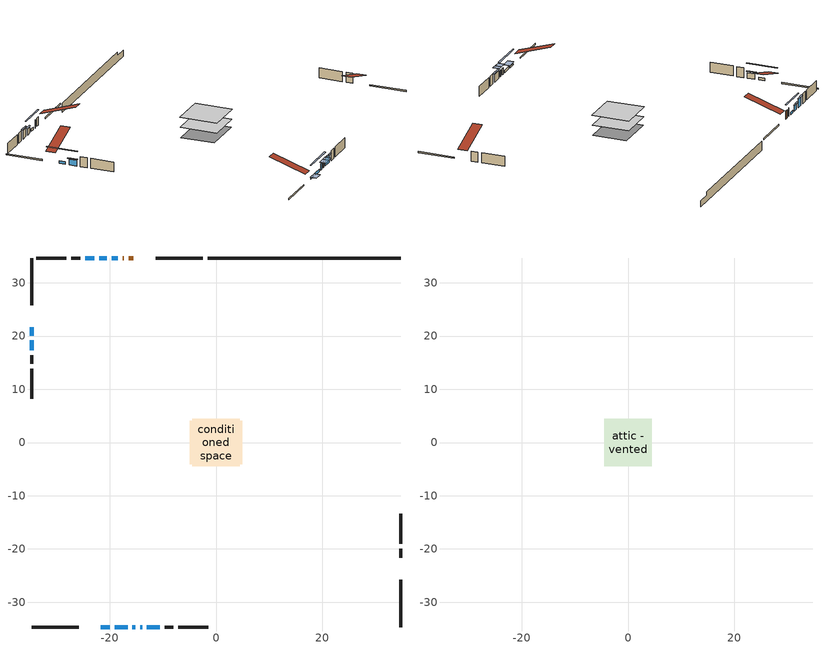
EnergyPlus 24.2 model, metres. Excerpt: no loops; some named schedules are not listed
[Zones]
conditioned space
 floor adiabatic (AdiabaticFloorConstruction): -4.51,-4.51 -4.51,4.51 4.51,4.51 4.51,-4.51 z0.74
 floor foundation (Slab1 construction): -4.95,-4.1 -4.95,4.1 4.95,4.1 4.95,-4.1 z-1.52
 wall outside (RimJoist1 construction): -2.48,34.66 -11.35,34.66 / -34.66,-34.66 -25.79,-34.66 / -34.66,34.66 -34.66,25.79 / 34.66,-34.66 34.66,-25.79 z0.74:1.04
 wall outside (AdiabaticWallConstruction 1): -15.52,34.66 -16.4,34.66 / -17.33,34.66 -17.5,34.66 z0.74:2.77
 wall outside (AdiabaticWallConstruction): -21.62,-34.66 -19.94,-34.66 z0.74:1.05; -18.42,34.66 -19.62,34.66 / -34.66,21.62 -34.66,20.09 / -19.01,-34.66 -16.62,-34.66 z0.74:1.35; -15.69,-34.66 -15.18,-34.66 / -14.26,-34.66 -13.9,-34.66 z0.74:2.34; -20.55,34.66 -21.92,34.66 / -34.66,19.16 -34.66,17.33 z0.74:2.11; -22.85,34.66 -24.6,34.66 z0.74:2.82; -12.97,-34.66 -10.58,-34.66 z0.74:2.57
 wall outside (Wall1 construction): -25.53,34.66 -27.16,34.66 / -9.65,-34.66 -8.03,-34.66 / -34.66,16.41 -34.66,14.78 / 34.66,-21.62 34.66,-19.99 z0.74:3.18
 wall outside (Wall2 construction): -28.09,34.66 -33.73,34.66 / -7.1,-34.66 -1.45,-34.66 / -34.66,13.85 -34.66,8.21 / 34.66,-19.06 34.66,-13.42 z0.74:3.18
 wall foundation (FoundationWall1 construction): -1.55,34.66,-1.52 -1.55,34.66,0.74 31.04,34.66,0.74 31.04,34.66,-0.12 34.66,34.66,-0.12 34.66,34.66,-1.52
 window (WindowConstruction 4): -21.62,-34.66 -19.94,-34.66 z0.74:1.04
 window (WindowConstruction 7): -18.42,34.66 -19.62,34.66 z0.74:1.35
 window (WindowConstruction 8): -34.66,21.62 -34.66,20.09 z0.74:1.35
 window (WindowConstruction 9): -19.01,-34.66 -16.62,-34.66 z0.74:1.35
 window (WindowConstruction 5): -15.69,-34.66 -15.18,-34.66 z0.74:2.34
 window (WindowConstruction 6): -14.25,-34.66 -13.9,-34.66 z0.74:2.34
 window (WindowConstruction): -20.55,34.66 -21.92,34.66 z0.74:2.11
 window (WindowConstruction 1): -22.85,34.66 -24.6,34.66 z0.74:2.82
 window (WindowConstruction 2): -34.66,19.16 -34.66,17.33 z0.74:2.11
 window (WindowConstruction 3): -12.97,-34.66 -10.58,-34.66 z0.74:2.57
 door (Door): -15.52,34.66 -16.4,34.66 z0.74:2.77
 door (Door 1): -17.33,34.66 -17.5,34.66 z0.74:2.77
 ceiling adiabatic (AdiabaticFloorConstruction): 4.51,-4.51 4.51,4.51 -4.51,4.51 -4.51,-4.51 z0.74
attic - vented
 floor to conditioned space (Floor1 construction Reversed): -4.51,-4.51 -4.51,4.51 4.51,4.51 4.51,-4.51 z3.18
 roof outside (Roof1 construction): -14.59,34.66,3.18 -14.59,25.88,6.1 -12.28,25.88,6.1 -12.28,34.66,3.18; -22.55,-34.66,3.18 -22.55,-25.88,6.1 -24.86,-25.88,6.1 -24.86,-34.66,3.18; -34.66,22.55,3.18 -25.88,22.55,6.1 -25.88,24.86,6.1 -34.66,24.86,3.18; 34.66,-22.55,3.18 25.88,-22.55,6.1 25.88,-24.86,6.1 34.66,-24.86,3.18
shading: -19.64,-34.66 -21.92,-34.66 -21.92,-36.18 -19.64,-36.18 z1.34; -22.67,34.66 -15.37,34.66 -15.37,34.96 -22.67,34.96 z4.4; -34.66,17.04 -34.66,24.67 -34.96,24.67 -34.96,17.04 z4.4; -13.57,-34.66 -22.06,-34.66 -22.06,-34.96 -13.57,-34.96 z4.4; -14.57,-34.66 -16.3,-34.66 -16.3,-36.18 -14.57,-36.18 z2.95; -13.29,-34.66 -14.86,-34.66 -14.86,-36.18 -13.29,-36.18 z2.95; -22.22,34.66 -20.25,34.66 -20.25,34.96 -22.22,34.96 z2.41; -24.9,34.66 -22.55,34.66 -22.55,34.96 -24.9,34.96 z3.12; -34.66,17.04 -34.66,19.46 -34.96,19.46 -34.96,17.04 z2.41; -10.28,-34.66 -13.27,-34.66 -13.27,-34.96 -10.28,-34.96 z2.87
[Building]
Building 1: Terrain=Suburbs
[Site:Location]
Montreal Intl AP_QC: Latitude {deg}=45.47; Longitude {deg}=-73.74; Time Zone {hr}=-5; Elevation {m}=36; Keep Site Location Information=Yes
[Site:GroundTemperature:Shallow]
2.07863, -0.316383, -0.508184, 0.628371, 5.19101, 9.73239, 13.6695, 16.1636, 16.3755, 14.347, 10.5102, 6.10817
[Site:WaterMainsTemperature]
Calculation Method=Schedule; Temperature Schedule=mains temperature schedule
[Material] Roughness=Rough; Thermal Absorptance=0.9
Name | Thickness {m} | Conductivity {W/m-K} | Density {kg/m3} | Specific Heat {J/kg-K} | Solar Absorptance | Visible Absorptance
asphalt or fiberglass shingles | 0.00635 | 0.162714 | 1121.4 | 1465.45 | 0.4 | 0.4
ceiling loosefill ins | 0.0846667 | 0.0480833 | 16.02 | 1046.75 | 0.7 | 0.7
ceiling stud and cavity | 0.1397 | 0.0936684 | 65.682 | 1177.47 | 0.7 | 0.7
concrete 4.0 in. | 0.1016 | 1.803125 | 2242.8 | 837.4 | 0.7 | 0.7
concrete 8.0 in. | 0.2032 | 1.803125 | 2242.8 | 837.4 | 0.7 | 0.7
door material | 0.04445 | 0.20624 | 512.64 | 1214.23 | 0.7 | 0.7
door material 1 | 0.04445 | 0.053851 | 512.64 | 1214.23 | 0.7 | 0.7
exterior vertical ins | 0.0301356 | 0.029427 | 32.04 | 1214.23 | 0.7 | 0.7
floor covering | 0.0127 | 0.0433444 | 54.468 | 1339.84 | 0.6 | 0.6
floor rigid ins; wall rigid ins 1 | 0.512978 | 0.029427 | 32.04 | 1214.23 | 0.7 | 0.7
floor stud and cavity | 0.1397 | 1.75129 | 37.0049 | 1207.88 | 0.7 | 0.7
furniture material conditioned space 1 | 0.1524 | 0.115458 | 640.8 | 1214.23 | 0.6 | 0.6
gypsum board | 0.0127 | 0.160291 | 801 | 837.4 | 0.6 | 0.6
gypsum board 1 | 0.0127 | 0.160291 | 801 | 837.4 | 0.7 | 0.7
osb sheathing 0.5 in. | 0.0127 | 0.115458 | 512.64 | 1214.23 | 0.7 | 0.7
osb sheathing 0.75 in. | 0.01905 | 0.115458 | 512.64 | 1214.23 | 0.7 | 0.7
osb sheathing 2.0 in. | 0.0508 | 0.115458 | 512.64 | 1214.23 | 0.7 | 0.7
rim joist rigid ins; wall rigid ins | 0.051816 | 0.029427 | 32.04 | 1214.23 | 0.7 | 0.7
rim joist stud and cavity | 0.0508 | 0.0402607 | 125.044 | 1163.47 | 0.6 | 0.6
wall stud and cavity | 0.1397 | 0.505367 | 139.0536 | 1170.24 | 0.7 | 0.7
wall stud and cavity 1 | 0.1397 | 0.223492 | 139.0536 | 1170.24 | 0.7 | 0.7
wall stud and cavity 2 | 0.0889 | 0.380278 | 52.3479 | 1209.89 | 0.7 | 0.7
wall stud and cavity 3 | 0.0889 | 0.391764 | 83.0341 | 1211.67 | 0.7 | 0.7
wood siding | 0.0254 | 0.102417 | 544.68 | 1172.36 | 0.4 | 0.4
wood siding 1; wood siding 2; wood siding 3 | 0.0254 | 0.102417 | 544.68 | 1172.36 | 0.7 | 0.7
[WindowMaterial:SimpleGlazingSystem]
Name | U-Factor {W/m2-K} | Solar Heat Gain Coefficient
WindowMaterial | 2.92303 | 0.62
WindowMaterial 1 | 2.89521 | 0.66
WindowMaterial 2 | 2.91111 | 0.64
WindowMaterial 3 | 2.91963 | 0.62
WindowMaterial 4 | 3.06271 | 0.54
WindowMaterial 5 | 2.98038 | 0.61
WindowMaterial 6 | 3.11609 | 0.41
WindowMaterial 7 | 2.76916 | 0.49
WindowMaterial 8 | 4.863207 | 0.64
WindowMaterial 9 | 2.986628 | 0.53
[Construction]
AdiabaticFloorConstruction: floor stud and cavity, floor rigid ins, osb sheathing 0.75 in., floor covering
AdiabaticWallConstruction: wood siding 2, wall rigid ins 1, wall stud and cavity 2, gypsum board
AdiabaticWallConstruction 1: wood siding 3, wall rigid ins 1, wall stud and cavity 2, gypsum board
Door: door material
Door 1: door material 1
Floor1 construction Reversed: gypsum board, ceiling stud and cavity, ceiling loosefill ins
FoundationWall1 construction: concrete 8.0 in., gypsum board 1
furniture construction conditioned space 1: furniture material conditioned space 1
PartitionWallConstruction: gypsum board, wall stud and cavity 3, gypsum board
RimJoist1 construction: wood siding 1, rim joist rigid ins, osb sheathing 2.0 in., rim joist stud and cavity
Roof1 construction: asphalt or fiberglass shingles
Slab1 construction: concrete 4.0 in.
Wall1 construction: wood siding, wall rigid ins, osb sheathing 0.5 in., wall stud and cavity, gypsum board
Wall2 construction: wood siding, wall rigid ins, osb sheathing 0.5 in., wall stud and cavity 1, gypsum board
WindowConstruction: WindowMaterial
WindowConstruction 1: WindowMaterial 1
WindowConstruction 2: WindowMaterial 2
WindowConstruction 3: WindowMaterial 3
WindowConstruction 4: WindowMaterial 4
WindowConstruction 5: WindowMaterial 5
WindowConstruction 6: WindowMaterial 6
WindowConstruction 7: WindowMaterial 7
WindowConstruction 8: WindowMaterial 8
WindowConstruction 9: WindowMaterial 9
[Zone] Multiplier=1; Part of Total Floor Area=Yes
Name | Volume {m3}
attic - vented | 38.5854
conditioned space | 403.5
[Space]
Name | Zone | Volume {m3}
attic - vented 1 | attic - vented | 38.5854
conditioned space 1 | conditioned space | 403.5
[ZoneInfiltration:EffectiveLeakageArea]
infil attic - vented 1: Zone or Space=attic - vented 1; Schedule=Always On Discrete; Effective Air Leakage Area {cm2}=3249.2; Stack Coefficient=0.00020348; Wind Coefficient=9.63786e-06
[ZoneMixing]
whole house fan mix: Zone or Space=attic - vented; Schedule=Always On Continuous; Design Flow Rate Calculation Method=Flow/Zone; Design Flow Rate {m3/s}=0; Source Zone or Space=conditioned space
[SurfaceProperty:ExposedFoundationPerimeter]
Slab1: Exposed Perimeter Calculation Method=TotalExposedPerimeter; Total Exposed Perimeter {m}=36.211
[InternalMass] Zone or ZoneList=conditioned space; Space or SpaceList=conditioned space 1
Name | Construction | Surface Area {m2}
furniture mass conditioned space 1 | furniture construction conditioned space 1 | 64.972
partition wall mass | PartitionWallConstruction | 162.43
[Lights]
interior lighting: Zone or ZoneList or Space or SpaceList=conditioned space 1; Schedule=interior lighting schedule; Design Level Calculation Method=LightingLevel; Lighting Level {W}=343.2; Return Air Fraction=0; Fraction Radiant=0.6; Fraction Visible=0.2; Fraction Replaceable=1
[People]
occupants: Zone or ZoneList or Space or SpaceList=conditioned space 1; Number of People Schedule=occupants schedule; Number of People Calculation Method=People; Number of People=3; Fraction Radiant=0.314171; Sensible Heat Fraction=0.56303; Activity Level Schedule=occupants activity schedule; Carbon Dioxide Generation Rate {m3/s-W}=0; Enable ASHRAE 55 Comfort Warnings=No; Mean Radiant Temperature Calculation Type=EnclosureAveraged
[ElectricEquipment] Zone or ZoneList or Space or SpaceList=conditioned space 1; Design Level Calculation Method=EquipmentLevel
Name | Schedule | Design Level {W} | Fraction Latent | Fraction Radiant | Fraction Lost
clothes dryer | clothes dryer schedule | 140.772 | 0.015 | 0.081 | 0.85
clothes washer | clothes washer schedule | 32.1985 | 0.03 | 0.162 | 0.7
cooking range | cooking range schedule | 215.147 | 0.08 | 0.432 | 0.2
dishwasher | dishwasher schedule | 66.8632 | 0.3 | 0.18 | 0.4
fridge | fridge schedule | 72.9452 | 0 | 0.6 | 0
mech vent bath fan 0 | mech vent bath fan 0 schedule | 50.2 | 0 | 0 | 1
mech vent bath fan 1 | mech vent bath fan 1 schedule | 50.2 | 0 | 0 | 1
mech vent house fan | mech vent house fan schedule | 29.6633 | 0 | 0 | 0.5
mech vent house fan cfis | mech vent house fan cfis schedule | 0 | 0 | 0 | 0
mech vent range fan 0 | mech vent range fan 0 schedule | 57 | 0 | 0 | 1
misc plug loads | misc plug loads schedule | 494.7 | 0.045 | 0.513 | 0.1
whole house fan | Always On Discrete | 0 | 0 | 0 | 1
[OtherEquipment] Zone or ZoneList or Space or SpaceList=conditioned space 1; Design Level Calculation Method=EquipmentLevel
Name | Fuel Type | Schedule | Design Level {W} | Fraction Latent | Fraction Radiant | Fraction Lost
clothes dryer 1 | Electricity | clothes dryer schedule | 0 | 0.015 | 0.081 | 0.85
cooking range 1 | Electricity | cooking range schedule | 0 | 0.08 | 0.432 | 0.2
general water use latent | None | general water use schedule | 62.594 | 1 | 0 | 0
general water use sensible | None | general water use schedule | -61.6891 | 0 | 0.6 | 0
mech vent house fan latent load | None | Always On Discrete | 0 | 1 | 0 | 0
mech vent house fan sensible load | None | Always On Discrete | 0 | 0 | 0 | 0
water heater energy adjustment1 | Electricity | Always On Discrete | 0.01 | 0 | 0 | 1
[ZoneInfiltration:DesignFlowRate] Zone or ZoneList or Space or SpaceList=conditioned space 1; Schedule=Always On Discrete; Design Flow Rate Calculation Method=Flow/Zone; Design Flow Rate {m3/s}=0
infil flow; natural vent flow; whole house fan flow
[AvailabilityManager:Scheduled]
mini split heat pump airloop Availability Manager: Schedule=Always On Discrete
[Foundation:Kiva]
Foundation Kiva 1: Initial Indoor Air Temperature {C}=18; Wall Height Above Grade {m}=0.739993; Wall Depth Below Slab {m}=0.2032; Custom Block Material Name 1=exterior vertical ins; Custom Block Depth 1 {m}=2.26; Custom Block X Position 1 {m}=0.2159; Custom Block Z Position 1 {m}=0
[Foundation:Kiva:Settings]
Soil Conductivity {W/m-K}=0.849921; Soil Density {kg/m3}=1842.3; Soil Specific Heat {J/kg-K}=418.7; Ground Solar Absorptivity=0.9; Ground Thermal Absorptivity=0.9; Ground Surface Roughness {m}=0.03; Far-Field Width {m}=40; Deep-Ground Boundary Condition=ZeroFlux; Deep-Ground Depth {m}=40; Minimum Cell Dimension {m}=0.2; Maximum Cell Growth Coefficient=3; Simulation Timestep=Timestep
[Exterior:Lights]
exterior lighting: Schedule=exterior lighting schedule; Design Level {W}=75.6
[EnergyManagementSystem:GlobalVariable]
infil_program_Qfan
infil_program_Qinf
mini_split_heat_pump_airloop_Fan_RTF
natural_vent_program_Qnv
natural_vent_program_Qwhf
[EnergyManagementSystem:Sensor]
Name | Output:Variable or Output:Meter Index Key | Output:Variable or Output:Meter
airflow_gain | infil flow | Infiltration Sensible Heat Gain Energy
airflow_gain_1 | natural vent flow | Infiltration Sensible Heat Gain Energy
airflow_gain_2 | whole house fan flow | Infiltration Sensible Heat Gain Energy
airflow_loss | infil flow | Infiltration Sensible Heat Loss Energy
airflow_loss_1 | natural vent flow | Infiltration Sensible Heat Loss Energy
airflow_loss_2 | whole house fan flow | Infiltration Sensible Heat Loss Energy
clg_load_cond |  | Cooling:EnergyTransfer:Zone:CONDITIONED SPACE
clg_sp_s; clg_sp_s_1 | cooling setpoint | Schedule Value
clothes_dryer_exhaust_0_sch_s | clothes dryer exhaust 0 schedule | Schedule Value
cool_season | cooling season schedule | Schedule Value
htg_load_cond |  | Heating:EnergyTransfer:Zone:CONDITIONED SPACE
htg_sp_s; htg_sp_s_1 | heating setpoint | Schedule Value
ig_ee_conv | clothes dryer | Electric Equipment Convective Heating Energy
ig_ee_conv_2 | cooking range | Electric Equipment Convective Heating Energy
ig_ee_conv_4 | fridge | Electric Equipment Convective Heating Energy
ig_ee_conv_5 | misc plug loads | Electric Equipment Convective Heating Energy
ig_ee_conv_6 | whole house fan | Electric Equipment Convective Heating Energy
ig_ee_rad | clothes dryer | Electric Equipment Radiant Heating Energy
ig_ee_rad_2 | cooking range | Electric Equipment Radiant Heating Energy
ig_ee_rad_4 | fridge | Electric Equipment Radiant Heating Energy
ig_ee_rad_5 | misc plug loads | Electric Equipment Radiant Heating Energy
ig_ee_rad_6 | whole house fan | Electric Equipment Radiant Heating Energy
ig_lgt_conv | interior lighting | Lights Convective Heating Energy
ig_lgt_rad | interior lighting | Lights Radiant Heating Energy
ig_lgt_vis | interior lighting | Lights Visible Radiation Heating Energy
ig_oe_conv | clothes dryer 1 | Other Equipment Convective Heating Energy
ig_oe_conv_1 | cooking range 1 | Other Equipment Convective Heating Energy
ig_oe_conv_2 | general water use latent | Other Equipment Convective Heating Energy
ig_oe_conv_3 | general water use sensible | Other Equipment Convective Heating Energy
ig_oe_conv_4 | water heater energy adjustment1 | Other Equipment Convective Heating Energy
ig_oe_rad | clothes dryer 1 | Other Equipment Radiant Heating Energy
ig_oe_rad_1 | cooking range 1 | Other Equipment Radiant Heating Energy
ig_oe_rad_2 | general water use latent | Other Equipment Radiant Heating Energy
ig_oe_rad_3 | general water use sensible | Other Equipment Radiant Heating Energy
ig_oe_rad_4 | water heater energy adjustment1 | Other Equipment Radiant Heating Energy
ig_ppl_conv | occupants | People Convective Heating Energy
ig_ppl_rad | occupants | People Radiant Heating Energy
im_conv | furniture mass conditioned space 1 | Surface Inside Face Convection Heat Gain Energy
im_conv_1 | partition wall mass | Surface Inside Face Convection Heat Gain Energy
im_ig | furniture mass conditioned space 1 | Surface Inside Face Internal Gains Radiation Heat Gain Energy
im_ig_1 | partition wall mass | Surface Inside Face Internal Gains Radiation Heat Gain Energy
im_lgt | furniture mass conditioned space 1 | Surface Inside Face Lights Radiation Heat Gain Energy
im_lgt_1 | partition wall mass | Surface Inside Face Lights Radiation Heat Gain Energy
im_sol | furniture mass conditioned space 1 | Surface Inside Face Solar Radiation Heat Gain Energy
im_sol_1 | partition wall mass | Surface Inside Face Solar Radiation Heat Gain Energy
im_surf | furniture mass conditioned space 1 | Surface Inside Face Net Surface Thermal Radiation Heat Gain Energy
im_surf_1 | partition wall mass | Surface Inside Face Net Surface Thermal Radiation Heat Gain Energy
mech_vent_bath_fan_0_sch_s | mech vent bath fan 0 schedule | Schedule Value
mech_vent_bath_fan_1_sch_s | mech vent bath fan 1 schedule | Schedule Value
mech_vent_range_fan_0_sch_s | mech vent range fan 0 schedule | Schedule Value
mv_conv | mech vent bath fan 0 | Electric Equipment Convective Heating Energy
mv_conv_1 | mech vent bath fan 1 | Electric Equipment Convective Heating Energy
mv_conv_2 | mech vent house fan | Electric Equipment Convective Heating Energy
mv_conv_3 | mech vent house fan cfis | Electric Equipment Convective Heating Energy
mv_conv_4 | mech vent range fan 0 | Electric Equipment Convective Heating Energy
mv_conv_5 | mech vent house fan latent load | Other Equipment Convective Heating Energy
mv_conv_6 | mech vent house fan sensible load | Other Equipment Convective Heating Energy
mv_rad | mech vent bath fan 0 | Electric Equipment Radiant Heating Energy
mv_rad_1 | mech vent bath fan 1 | Electric Equipment Radiant Heating Energy
mv_rad_2 | mech vent house fan | Electric Equipment Radiant Heating Energy
mv_rad_3 | mech vent house fan cfis | Electric Equipment Radiant Heating Energy
mv_rad_4 | mech vent range fan 0 | Electric Equipment Radiant Heating Energy
mv_rad_5 | mech vent house fan latent load | Other Equipment Radiant Heating Energy
mv_rad_6 | mech vent house fan sensible load | Other Equipment Radiant Heating Energy
natural_vent_s | natural vent schedule | Schedule Value
out_pb_s |  | Site Outdoor Air Barometric Pressure
out_wt_s |  | Site Outdoor Air Humidity Ratio
site_vw_s |  | Site Wind Speed
ss_back_out | Window1 | Surface Window Shortwave from Zone Back Out Window Heat Transfer Rate
ss_back_out_1 | Window10 | Surface Window Shortwave from Zone Back Out Window Heat Transfer Rate
ss_back_out_2 | Window11 | Surface Window Shortwave from Zone Back Out Window Heat Transfer Rate
ss_back_out_3 | Window12 | Surface Window Shortwave from Zone Back Out Window Heat Transfer Rate
ss_back_out_4 | Window2 | Surface Window Shortwave from Zone Back Out Window Heat Transfer Rate
ss_back_out_5 | Window3 | Surface Window Shortwave from Zone Back Out Window Heat Transfer Rate
ss_back_out_6 | Window5 | Surface Window Shortwave from Zone Back Out Window Heat Transfer Rate
ss_back_out_7 | Window6 | Surface Window Shortwave from Zone Back Out Window Heat Transfer Rate
ss_back_out_8 | Window7 | Surface Window Shortwave from Zone Back Out Window Heat Transfer Rate
ss_back_out_9 | Window8 | Surface Window Shortwave from Zone Back Out Window Heat Transfer Rate
ss_conv | Door1 | Surface Inside Face Convection Heat Gain Energy
ss_conv_1 | Door2 | Surface Inside Face Convection Heat Gain Energy
ss_conv_10 | Window7 | Surface Inside Face Convection Heat Gain Energy
ss_conv_11 | Window8 | Surface Inside Face Convection Heat Gain Energy
ss_conv_2 | Window1 | Surface Inside Face Convection Heat Gain Energy
ss_conv_3 | Window10 | Surface Inside Face Convection Heat Gain Energy
ss_conv_4 | Window11 | Surface Inside Face Convection Heat Gain Energy
ss_conv_5 | Window12 | Surface Inside Face Convection Heat Gain Energy
ss_conv_6 | Window2 | Surface Inside Face Convection Heat Gain Energy
ss_conv_7 | Window3 | Surface Inside Face Convection Heat Gain Energy
ss_conv_8 | Window5 | Surface Inside Face Convection Heat Gain Energy
ss_conv_9 | Window6 | Surface Inside Face Convection Heat Gain Energy
ss_ig | Door1 | Surface Inside Face Internal Gains Radiation Heat Gain Energy
ss_ig_1 | Door2 | Surface Inside Face Internal Gains Radiation Heat Gain Energy
ss_ig_10 | Window7 | Surface Inside Face Internal Gains Radiation Heat Gain Energy
ss_ig_11 | Window8 | Surface Inside Face Internal Gains Radiation Heat Gain Energy
ss_ig_2 | Window1 | Surface Inside Face Internal Gains Radiation Heat Gain Energy
ss_ig_3 | Window10 | Surface Inside Face Internal Gains Radiation Heat Gain Energy
ss_ig_4 | Window11 | Surface Inside Face Internal Gains Radiation Heat Gain Energy
ss_ig_5 | Window12 | Surface Inside Face Internal Gains Radiation Heat Gain Energy
ss_ig_6 | Window2 | Surface Inside Face Internal Gains Radiation Heat Gain Energy
ss_ig_7 | Window3 | Surface Inside Face Internal Gains Radiation Heat Gain Energy
ss_ig_8 | Window5 | Surface Inside Face Internal Gains Radiation Heat Gain Energy
ss_ig_9 | Window6 | Surface Inside Face Internal Gains Radiation Heat Gain Energy
ss_lgt | Door1 | Surface Inside Face Lights Radiation Heat Gain Energy
ss_lgt_1 | Door2 | Surface Inside Face Lights Radiation Heat Gain Energy
ss_sol | Door1 | Surface Inside Face Solar Radiation Heat Gain Energy
ss_sol_1 | Door2 | Surface Inside Face Solar Radiation Heat Gain Energy
ss_surf | Door1 | Surface Inside Face Net Surface Thermal Radiation Heat Gain Energy
ss_surf_1 | Door2 | Surface Inside Face Net Surface Thermal Radiation Heat Gain Energy
ss_surf_10 | Window7 | Surface Inside Face Net Surface Thermal Radiation Heat Gain Energy
ss_surf_11 | Window8 | Surface Inside Face Net Surface Thermal Radiation Heat Gain Energy
ss_surf_2 | Window1 | Surface Inside Face Net Surface Thermal Radiation Heat Gain Energy
ss_surf_3 | Window10 | Surface Inside Face Net Surface Thermal Radiation Heat Gain Energy
ss_surf_4 | Window11 | Surface Inside Face Net Surface Thermal Radiation Heat Gain Energy
ss_surf_5 | Window12 | Surface Inside Face Net Surface Thermal Radiation Heat Gain Energy
ss_surf_6 | Window2 | Surface Inside Face Net Surface Thermal Radiation Heat Gain Energy
ss_surf_7 | Window3 | Surface Inside Face Net Surface Thermal Radiation Heat Gain Energy
ss_surf_8 | Window5 | Surface Inside Face Net Surface Thermal Radiation Heat Gain Energy
ss_surf_9 | Window6 | Surface Inside Face Net Surface Thermal Radiation Heat Gain Energy
ss_trans_in | Window1 | Surface Window Transmitted Solar Radiation Rate
ss_trans_in_1 | Window10 | Surface Window Transmitted Solar Radiation Rate
ss_trans_in_2 | Window11 | Surface Window Transmitted Solar Radiation Rate
ss_trans_in_3 | Window12 | Surface Window Transmitted Solar Radiation Rate
ss_trans_in_4 | Window2 | Surface Window Transmitted Solar Radiation Rate
ss_trans_in_5 | Window3 | Surface Window Transmitted Solar Radiation Rate
ss_trans_in_6 | Window5 | Surface Window Transmitted Solar Radiation Rate
ss_trans_in_7 | Window6 | Surface Window Transmitted Solar Radiation Rate
ss_trans_in_8 | Window7 | Surface Window Transmitted Solar Radiation Rate
ss_trans_in_9 | Window8 | Surface Window Transmitted Solar Radiation Rate
ss_trans_out | Window1 | Surface Inside Face Initial Transmitted Diffuse Transmitted Out Window Solar Radiation Rate
ss_trans_out_1 | Window10 | Surface Inside Face Initial Transmitted Diffuse Transmitted Out Window Solar Radiation Rate
ss_trans_out_2 | Window11 | Surface Inside Face Initial Transmitted Diffuse Transmitted Out Window Solar Radiation Rate
ss_trans_out_3 | Window12 | Surface Inside Face Initial Transmitted Diffuse Transmitted Out Window Solar Radiation Rate
ss_trans_out_4 | Window2 | Surface Inside Face Initial Transmitted Diffuse Transmitted Out Window Solar Radiation Rate
ss_trans_out_5 | Window3 | Surface Inside Face Initial Transmitted Diffuse Transmitted Out Window Solar Radiation Rate
ss_trans_out_6 | Window5 | Surface Inside Face Initial Transmitted Diffuse Transmitted Out Window Solar Radiation Rate
ss_trans_out_7 | Window6 | Surface Inside Face Initial Transmitted Diffuse Transmitted Out Window Solar Radiation Rate
ss_trans_out_8 | Window7 | Surface Inside Face Initial Transmitted Diffuse Transmitted Out Window Solar Radiation Rate
ss_trans_out_9 | Window8 | Surface Inside Face Initial Transmitted Diffuse Transmitted Out Window Solar Radiation Rate
s_conv | Floor1 | Surface Inside Face Convection Heat Gain Energy
s_conv_1 | FoundationWall1 | Surface Inside Face Convection Heat Gain Energy
s_conv_10 | Wall1:180 | Surface Inside Face Convection Heat Gain Energy
s_conv_11 | Wall1:270 | Surface Inside Face Convection Heat Gain Energy
s_conv_12 | Wall1:90 | Surface Inside Face Convection Heat Gain Energy
s_conv_13 | Wall2:0 | Surface Inside Face Convection Heat Gain Energy
s_conv_14 | Wall2:180 | Surface Inside Face Convection Heat Gain Energy
s_conv_15 | Wall2:270 | Surface Inside Face Convection Heat Gain Energy
s_conv_16 | Wall2:90 | Surface Inside Face Convection Heat Gain Energy
s_conv_2 | inferred conditioned ceiling | Surface Inside Face Convection Heat Gain Energy
s_conv_3 | inferred conditioned floor | Surface Inside Face Convection Heat Gain Energy
s_conv_4 | RimJoist1:0 | Surface Inside Face Convection Heat Gain Energy
s_conv_5 | RimJoist1:180 | Surface Inside Face Convection Heat Gain Energy
s_conv_6 | RimJoist1:270 | Surface Inside Face Convection Heat Gain Energy
s_conv_7 | RimJoist1:90 | Surface Inside Face Convection Heat Gain Energy
s_conv_8 | Slab1 | Surface Inside Face Convection Heat Gain Energy
